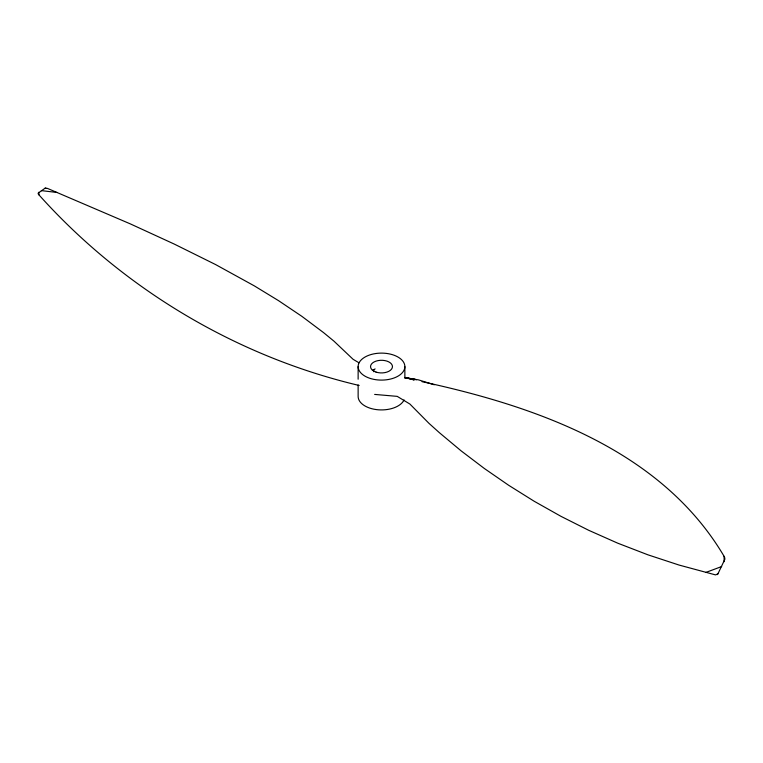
<?xml version="1.0" encoding="UTF-8"?>
<svg xmlns="http://www.w3.org/2000/svg" width="763" height="763" viewBox="0 0 763 763"><rect width="100%" height="100%" fill="white"/><g stroke="black" fill="none" stroke-linecap="round" stroke-linejoin="round"><path stroke-width="1.14" d="M374.652 394.414L397.227 396.369L409.893 404.047L429.044 423.408L439.421 432.726L461.176 450.904L484.391 468.52L508.673 485.287L534.138 501.234L560.958 516.332L588.74 530.314L617.668 543.151L647.911 554.815L679.07 565.059L715.513 574.892L717.926 573.852L724.831 559.346A8.755 6.428 -20.1 0 0 724.087 556.322C661.349 449.941 536.303 406.421 421.996 381.672M358.953 362.778L353.107 359.316L333.956 341.156L323.579 332.63L301.824 316.311L278.609 300.698L254.327 285.877L215.519 264.523L174.26 244.074L130.359 223.902L47.487 188.413L45.074 188.194L38.169 193.153A8.755 3.109 14.4 0 0 38.913 194.832C123.091 288.796 236.339 356.464 359.163 385.468M717.125 574.644L717.926 573.852M372.392 370.484L375.119 368.911M705.889 572.422L721.664 566.547M45.074 188.194L45.875 188.051M41.336 190.616L57.111 192.476M404.972 377.742L418.534 379.879L434.281 384.771M404.991 377.752L416.474 379.678L405.124 377.485M405.134 377.628L414.242 379.955L405.239 377.456M38.846 192.219L38.913 194.832M724.087 556.322L724.154 561.682M404.867 366.612A23.367 13.496 0 0 1 369.817 378.295A23.367 13.496 0 0 1 369.817 354.919A23.367 13.496 0 0 1 404.867 366.612L404.867 378.076M373.756 369.588L373.756 371.724M358.133 366.612L358.133 379.221M358.133 384.962L358.133 396.426A23.367 13.496 0 0 0 378.448 409.807A23.367 13.496 0 0 0 404.075 399.917M376.025 372.086A10.959 6.323 0 0 0 392.459 366.612A10.959 6.323 0 0 0 376.025 361.128A10.959 6.323 0 0 0 376.025 372.086"/></g></svg>
